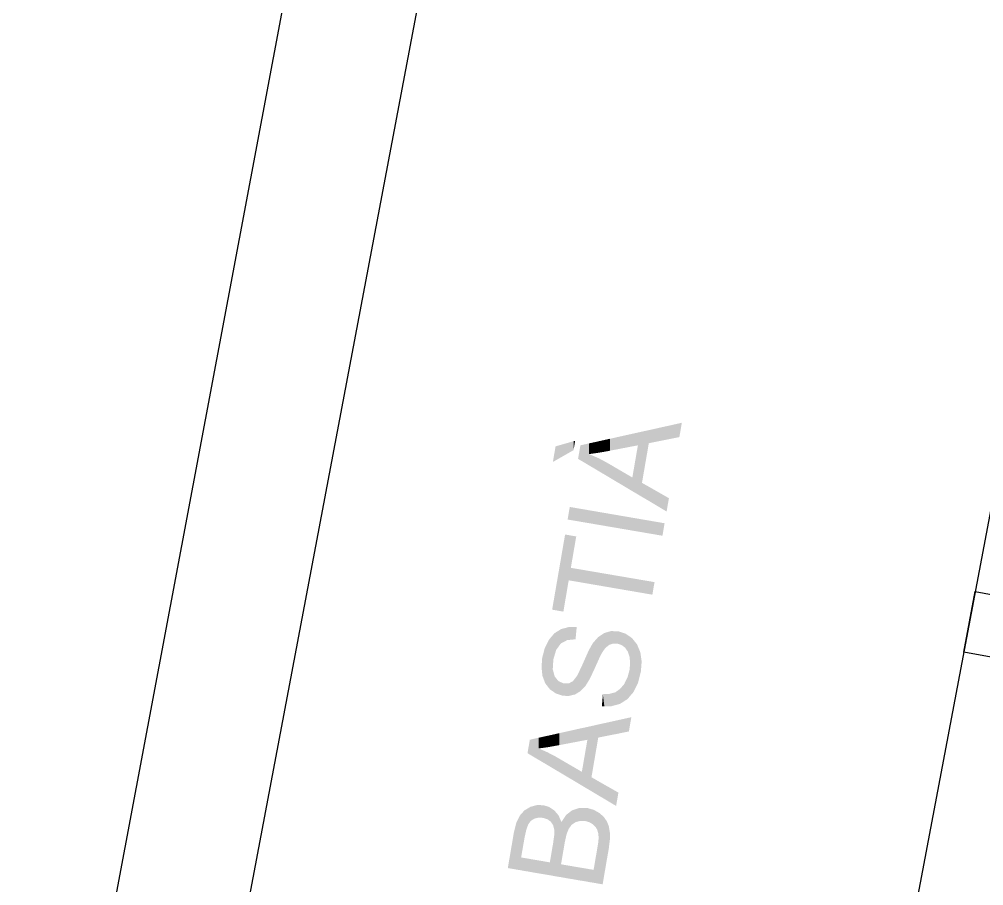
# Model space of a CAD drawing. Header units: inches. Extents: x 0.0008 to 0.0144, y 0.0003 to 0.0113.
# Drawn here: x 0.0083657 to 0.008859, y 0.002008 to 0.0024513 of the extents above; entities that cross this region are included whole.
import ezdxf

# ---------------------------------------------------------------- set-up
doc = ezdxf.new("R2010")
doc.units = ezdxf.units.IN
doc.header["$MEASUREMENT"] = 0
doc.layers.add('Standard', color=7, linetype='Continuous')

# ---------------------------------------------------------------- blocks, each defined once
blk = doc.blocks.new('*U481')
at = {"color": 7, "linetype": 'ByBlock'}
for points in [[(0.219075, 0.05173), (0.219051, 0.051983), (0.219075, 0.051997)], [(0.219101, 0.051802), (0.219075, 0.051997), (0.219101, 0.052012)], [(0.219129, 0.05184), (0.219101, 0.052012), (0.219129, 0.052029)], [(0.219133, 0.051846), (0.219129, 0.052029), (0.219133, 0.05203)], [(0.219179, 0.051875), (0.219133, 0.05203), (0.219179, 0.052043)], [(0.219215, 0.051884), (0.219179, 0.052043), (0.219215, 0.052052)], [(0.219232, 0.051888), (0.219232, 0.052052), (0.219291, 0.051886)], [(0.219291, 0.051886), (0.219291, 0.05205), (0.2193, 0.051883)], [(0.2193, 0.051883), (0.2193, 0.05205), (0.21935, 0.051868)], [(0.21935, 0.051868), (0.21935, 0.052034), (0.219374, 0.05185)], [(0.219374, 0.05185), (0.219374, 0.052026), (0.219381, 0.051845)], [(0.219381, 0.051845), (0.219381, 0.052022), (0.219394, 0.051836)], [(0.219394, 0.051836), (0.219394, 0.052013), (0.219424, 0.051791)], [(0.219715, 0.05183), (0.219673, 0.051985), (0.219715, 0.051999)], [(0.219767, 0.051844), (0.219715, 0.051999), (0.219767, 0.052016)], [(0.219774, 0.051847), (0.219774, 0.052015), (0.219841, 0.051845)], [(0.219841, 0.051845), (0.219841, 0.052014), (0.21987, 0.051836)], [(0.21987, 0.051836), (0.21987, 0.052014), (0.219895, 0.051829)], [(0.219895, 0.051829), (0.219895, 0.052006), (0.219941, 0.051802)], [(0.218991, 0.051207), (0.218945, 0.051821), (0.218991, 0.051915)], [(0.219008, 0.051204), (0.218991, 0.051915), (0.219008, 0.051935)], [(0.218991, 0.051207), (0.218991, 0.051915), (0.219008, 0.051204)], [(0.219051, 0.051618), (0.219008, 0.051935), (0.219051, 0.051983)], [(0.219051, 0.05162), (0.219051, 0.051983), (0.219051, 0.051983)], [(0.219424, 0.051791), (0.219424, 0.051993), (0.219426, 0.051781)], [(0.219426, 0.051781), (0.219426, 0.051991), (0.219439, 0.051732)], [(0.219439, 0.051732), (0.219439, 0.051983), (0.219439, 0.051668)], [(0.219439, 0.05113), (0.219439, 0.051983), (0.219441, 0.051129)], [(0.219441, 0.051129), (0.219441, 0.051981), (0.219495, 0.05112)], [(0.219495, 0.05112), (0.219495, 0.051917), (0.219526, 0.051115)], [(0.219575, 0.051567), (0.219532, 0.051833), (0.219575, 0.051897)], [(0.219593, 0.051649), (0.219575, 0.051897), (0.219593, 0.051924)], [(0.219598, 0.051671), (0.219593, 0.051924), (0.219598, 0.051928)], [(0.219627, 0.051744), (0.219598, 0.051928), (0.219627, 0.05195)], [(0.219664, 0.051795), (0.219627, 0.05195), (0.219664, 0.051979)], [(0.219673, 0.051801), (0.219664, 0.051979), (0.219673, 0.051985)], [(0.219941, 0.051802), (0.219941, 0.051993), (0.21995, 0.051793)], [(0.21995, 0.051793), (0.21995, 0.051991), (0.219951, 0.051792)], [(0.219951, 0.051792), (0.219951, 0.05199), (0.219975, 0.051768)], [(0.219975, 0.051768), (0.219975, 0.051977), (0.219998, 0.051728)], [(0.219998, 0.051728), (0.219998, 0.051964), (0.220002, 0.051713)], [(0.220002, 0.051713), (0.220002, 0.051961), (0.220011, 0.051682)], [(0.220011, 0.051682), (0.220011, 0.051957), (0.220012, 0.051666)], [(0.220012, 0.051666), (0.220012, 0.051956), (0.220015, 0.051629)], [(0.220015, 0.051031), (0.220015, 0.051954), (0.220025, 0.051029)], [(0.220025, 0.051029), (0.220025, 0.051949), (0.220067, 0.051022)], [(0.218945, 0.051214), (0.218914, 0.051696), (0.218945, 0.051821)], [(0.218945, 0.051214), (0.218945, 0.051821), (0.218991, 0.051207)], [(0.218914, 0.05122), (0.218835, 0.051233), (0.218914, 0.051696)], [(0.218914, 0.05122), (0.218914, 0.051696), (0.218945, 0.051214)], [(0.219439, 0.05113), (0.219426, 0.051574), (0.219439, 0.051666)], [(0.219439, 0.05113), (0.219439, 0.051666), (0.219439, 0.051668)], [(0.219439, 0.05113), (0.219439, 0.051666), (0.219439, 0.05113)], [(0.220015, 0.051031), (0.220012, 0.051584), (0.220015, 0.051629)], [(0.219424, 0.051132), (0.219394, 0.051382), (0.219424, 0.051559)], [(0.219426, 0.051132), (0.219424, 0.051559), (0.219426, 0.051574)], [(0.219424, 0.051132), (0.219424, 0.051559), (0.219426, 0.051132)], [(0.219426, 0.051132), (0.219426, 0.051574), (0.219439, 0.05113)], [(0.220002, 0.051033), (0.219998, 0.051492), (0.220002, 0.051517)], [(0.220011, 0.051032), (0.220002, 0.051517), (0.220011, 0.051575)], [(0.220002, 0.051033), (0.220002, 0.051517), (0.220011, 0.051032)], [(0.220012, 0.051031), (0.220011, 0.051575), (0.220012, 0.051584)], [(0.220011, 0.051032), (0.220011, 0.051575), (0.220012, 0.051031)], [(0.220012, 0.051031), (0.220012, 0.051584), (0.220015, 0.051031)], [(0.219008, 0.051204), (0.219008, 0.051371), (0.219051, 0.051196)], [(0.219394, 0.051138), (0.219381, 0.051308), (0.219394, 0.051382)], [(0.219394, 0.051138), (0.219394, 0.051382), (0.219424, 0.051132)], [(0.219998, 0.051034), (0.219975, 0.051359), (0.219998, 0.051492)], [(0.219998, 0.051034), (0.219998, 0.051492), (0.220002, 0.051033)], [(0.219051, 0.051196), (0.219051, 0.051364), (0.219051, 0.051196)], [(0.219051, 0.051196), (0.219051, 0.051364), (0.219075, 0.051192)], [(0.219075, 0.051192), (0.219075, 0.05136), (0.219101, 0.051188)], [(0.219101, 0.051188), (0.219101, 0.051356), (0.219129, 0.051183)], [(0.219129, 0.051183), (0.219129, 0.051351), (0.219133, 0.051182)], [(0.219133, 0.051182), (0.219133, 0.05135), (0.219179, 0.051174)], [(0.219179, 0.051174), (0.219179, 0.051342), (0.219215, 0.051168)], [(0.219215, 0.051168), (0.219215, 0.051336), (0.219232, 0.051165)], [(0.219232, 0.051165), (0.219232, 0.051333), (0.219291, 0.051155)], [(0.219291, 0.051155), (0.219291, 0.051323), (0.2193, 0.051154)], [(0.2193, 0.051154), (0.2193, 0.051321), (0.21935, 0.051145)], [(0.21935, 0.051145), (0.21935, 0.051313), (0.219374, 0.051141)], [(0.219374, 0.051141), (0.219374, 0.051309), (0.219381, 0.05114)], [(0.219381, 0.05114), (0.219381, 0.051308), (0.219394, 0.051138)], [(0.219526, 0.051115), (0.219526, 0.051283), (0.219532, 0.051114)], [(0.219532, 0.051114), (0.219532, 0.051282), (0.219575, 0.051106)], [(0.219575, 0.051106), (0.219575, 0.051274), (0.219593, 0.051103)], [(0.219593, 0.051103), (0.219593, 0.051271), (0.219598, 0.051102)], [(0.219598, 0.051102), (0.219598, 0.05127), (0.219627, 0.051097)], [(0.219627, 0.051097), (0.219627, 0.051265), (0.219664, 0.051091)], [(0.219664, 0.051091), (0.219664, 0.051259), (0.219673, 0.05109)], [(0.219673, 0.05109), (0.219673, 0.051257), (0.219715, 0.051082)], [(0.219715, 0.051082), (0.219715, 0.05125), (0.219767, 0.051073)], [(0.219975, 0.051038), (0.219951, 0.051219), (0.219975, 0.051359)], [(0.219975, 0.051038), (0.219975, 0.051359), (0.219998, 0.051034)], [(0.219767, 0.051073), (0.219767, 0.051241), (0.219774, 0.051072)], [(0.219774, 0.051072), (0.219774, 0.05124), (0.219841, 0.051061)], [(0.219841, 0.051061), (0.219841, 0.051229), (0.21987, 0.051056)], [(0.21987, 0.051056), (0.21987, 0.051224), (0.219895, 0.051051)], [(0.219895, 0.051051), (0.219895, 0.051219), (0.219941, 0.051044)], [(0.219941, 0.051044), (0.219941, 0.051212), (0.21995, 0.051042)], [(0.219951, 0.051042), (0.21995, 0.05121), (0.219951, 0.051219)], [(0.21995, 0.051042), (0.21995, 0.05121), (0.219951, 0.051042)], [(0.219951, 0.051042), (0.219951, 0.051219), (0.219975, 0.051038)]]:
    blk.add_solid(points, dxfattribs=at)
at = {"color": 7, "linetype": 'ByBlock', "extrusion": (0, 0, -1)}
for points in [[(-0.219075, 0.05173), (-0.219075, 0.051997), (-0.219101, 0.051802)], [(-0.219101, 0.051802), (-0.219101, 0.052012), (-0.219129, 0.05184)], [(-0.219129, 0.05184), (-0.219129, 0.052029), (-0.219133, 0.051846)], [(-0.219133, 0.051846), (-0.219133, 0.05203), (-0.219179, 0.051875)], [(-0.219179, 0.051875), (-0.219179, 0.052043), (-0.219215, 0.051884)], [(-0.219215, 0.051884), (-0.219215, 0.052052), (-0.219232, 0.051888)], [(-0.219232, 0.051888), (-0.219215, 0.052052), (-0.219232, 0.052052)], [(-0.219291, 0.051886), (-0.219232, 0.052052), (-0.219291, 0.05205)], [(-0.2193, 0.051883), (-0.219291, 0.05205), (-0.2193, 0.05205)], [(-0.21935, 0.051868), (-0.2193, 0.05205), (-0.21935, 0.052034)], [(-0.219374, 0.05185), (-0.21935, 0.052034), (-0.219374, 0.052026)], [(-0.219381, 0.051845), (-0.219374, 0.052026), (-0.219381, 0.052022)], [(-0.219394, 0.051836), (-0.219381, 0.052022), (-0.219394, 0.052013)], [(-0.219424, 0.051791), (-0.219394, 0.052013), (-0.219424, 0.051993)], [(-0.219715, 0.05183), (-0.219715, 0.051999), (-0.219767, 0.051844)], [(-0.219767, 0.051844), (-0.219767, 0.052016), (-0.219774, 0.051847)], [(-0.219774, 0.051847), (-0.219767, 0.052016), (-0.219774, 0.052015)], [(-0.219841, 0.051845), (-0.219774, 0.052015), (-0.219841, 0.052014)], [(-0.21987, 0.051836), (-0.219841, 0.052014), (-0.21987, 0.052014)], [(-0.219895, 0.051829), (-0.21987, 0.052014), (-0.219895, 0.052006)], [(-0.219941, 0.051802), (-0.219895, 0.052006), (-0.219941, 0.051993)], [(-0.219008, 0.051371), (-0.219008, 0.051935), (-0.219051, 0.051618)], [(-0.219051, 0.051618), (-0.219051, 0.051983), (-0.219051, 0.05162)], [(-0.219051, 0.05162), (-0.219051, 0.051983), (-0.219075, 0.05173)], [(-0.219426, 0.051781), (-0.219424, 0.051993), (-0.219426, 0.051991)], [(-0.219439, 0.051732), (-0.219426, 0.051991), (-0.219439, 0.051983)], [(-0.219439, 0.051668), (-0.219439, 0.051983), (-0.219439, 0.051983)], [(-0.219441, 0.051129), (-0.219439, 0.051983), (-0.219441, 0.051981)], [(-0.219495, 0.05112), (-0.219441, 0.051981), (-0.219495, 0.051917)], [(-0.219526, 0.051115), (-0.219495, 0.051917), (-0.219526, 0.051845)], [(-0.219575, 0.051567), (-0.219575, 0.051897), (-0.219593, 0.051649)], [(-0.219593, 0.051649), (-0.219593, 0.051924), (-0.219598, 0.051671)], [(-0.219598, 0.051671), (-0.219598, 0.051928), (-0.219627, 0.051744)], [(-0.219627, 0.051744), (-0.219627, 0.05195), (-0.219664, 0.051795)], [(-0.219664, 0.051795), (-0.219664, 0.051979), (-0.219673, 0.051801)], [(-0.219673, 0.051801), (-0.219673, 0.051985), (-0.219715, 0.05183)], [(-0.21995, 0.051793), (-0.219941, 0.051993), (-0.21995, 0.051991)], [(-0.219951, 0.051792), (-0.21995, 0.051991), (-0.219951, 0.05199)], [(-0.219975, 0.051768), (-0.219951, 0.05199), (-0.219975, 0.051977)], [(-0.219998, 0.051728), (-0.219975, 0.051977), (-0.219998, 0.051964)], [(-0.220002, 0.051713), (-0.219998, 0.051964), (-0.220002, 0.051961)], [(-0.220011, 0.051682), (-0.220002, 0.051961), (-0.220011, 0.051957)], [(-0.220012, 0.051666), (-0.220011, 0.051957), (-0.220012, 0.051956)], [(-0.220015, 0.051629), (-0.220012, 0.051956), (-0.220015, 0.051954)], [(-0.220025, 0.051029), (-0.220015, 0.051954), (-0.220025, 0.051949)], [(-0.220067, 0.051022), (-0.220025, 0.051949), (-0.220067, 0.051912)], [(-0.220067, 0.051022), (-0.220067, 0.051912), (-0.220083, 0.051116)], [(-0.220083, 0.051116), (-0.220067, 0.051912), (-0.220083, 0.051897)], [(-0.220083, 0.051116), (-0.220083, 0.051897), (-0.220123, 0.05135)], [(-0.220123, 0.05135), (-0.220083, 0.051897), (-0.220123, 0.051839)], [(-0.219526, 0.051283), (-0.219526, 0.051845), (-0.219532, 0.051314)], [(-0.219532, 0.051314), (-0.219526, 0.051845), (-0.219532, 0.051833)], [(-0.219532, 0.051314), (-0.219532, 0.051833), (-0.219575, 0.051567)], [(-0.220123, 0.05135), (-0.220123, 0.051839), (-0.220148, 0.051492)], [(-0.220148, 0.051492), (-0.220123, 0.051839), (-0.220148, 0.051775)], [(-0.220148, 0.051492), (-0.220148, 0.051775), (-0.220148, 0.051497)], [(-0.220148, 0.051497), (-0.220148, 0.051775), (-0.220148, 0.051773)], [(-0.220148, 0.051497), (-0.220148, 0.051773), (-0.220161, 0.051601)], [(-0.220161, 0.051601), (-0.220148, 0.051773), (-0.220161, 0.051696)], [(-0.220161, 0.051601), (-0.220161, 0.051696), (-0.220162, 0.051694)], [(-0.219051, 0.051196), (-0.219008, 0.051371), (-0.219051, 0.051364)], [(-0.219051, 0.051196), (-0.219051, 0.051364), (-0.219051, 0.051364)], [(-0.219075, 0.051192), (-0.219051, 0.051364), (-0.219075, 0.05136)], [(-0.219101, 0.051188), (-0.219075, 0.05136), (-0.219101, 0.051356)], [(-0.219129, 0.051183), (-0.219101, 0.051356), (-0.219129, 0.051351)], [(-0.219133, 0.051182), (-0.219129, 0.051351), (-0.219133, 0.05135)], [(-0.219179, 0.051174), (-0.219133, 0.05135), (-0.219179, 0.051342)], [(-0.219215, 0.051168), (-0.219179, 0.051342), (-0.219215, 0.051336)], [(-0.219232, 0.051165), (-0.219215, 0.051336), (-0.219232, 0.051333)], [(-0.219291, 0.051155), (-0.219232, 0.051333), (-0.219291, 0.051323)], [(-0.2193, 0.051154), (-0.219291, 0.051323), (-0.2193, 0.051321)], [(-0.21935, 0.051145), (-0.2193, 0.051321), (-0.21935, 0.051313)], [(-0.219374, 0.051141), (-0.21935, 0.051313), (-0.219374, 0.051309)], [(-0.219381, 0.05114), (-0.219374, 0.051309), (-0.219381, 0.051308)], [(-0.219532, 0.051114), (-0.219526, 0.051283), (-0.219532, 0.051282)], [(-0.219575, 0.051106), (-0.219532, 0.051282), (-0.219575, 0.051274)], [(-0.219593, 0.051103), (-0.219575, 0.051274), (-0.219593, 0.051271)], [(-0.219598, 0.051102), (-0.219593, 0.051271), (-0.219598, 0.05127)], [(-0.219627, 0.051097), (-0.219598, 0.05127), (-0.219627, 0.051265)], [(-0.219664, 0.051091), (-0.219627, 0.051265), (-0.219664, 0.051259)], [(-0.219673, 0.05109), (-0.219664, 0.051259), (-0.219673, 0.051257)], [(-0.219715, 0.051082), (-0.219673, 0.051257), (-0.219715, 0.05125)], [(-0.219767, 0.051073), (-0.219715, 0.05125), (-0.219767, 0.051241)], [(-0.219774, 0.051072), (-0.219767, 0.051241), (-0.219774, 0.05124)], [(-0.219841, 0.051061), (-0.219774, 0.05124), (-0.219841, 0.051229)], [(-0.21987, 0.051056), (-0.219841, 0.051229), (-0.21987, 0.051224)], [(-0.219895, 0.051051), (-0.21987, 0.051224), (-0.219895, 0.051219)], [(-0.219941, 0.051044), (-0.219895, 0.051219), (-0.219941, 0.051212)], [(-0.21995, 0.051042), (-0.219941, 0.051212), (-0.21995, 0.05121)]]:
    blk.add_solid(points, dxfattribs=at)
blk = doc.blocks.new('*U482')
at = {"color": 7, "linetype": 'ByBlock'}
for points in [[(0.220242, 0.052975), (0.22001, 0.053099), (0.220242, 0.05315)], [(0.220272, 0.052981), (0.220242, 0.05315), (0.220272, 0.053157)], [(0.220408, 0.053009), (0.220272, 0.053157), (0.220408, 0.053187)], [(0.220408, 0.053009), (0.220408, 0.053187), (0.22044, 0.053194)], [(0.219797, 0.052887), (0.219505, 0.052987), (0.219797, 0.053052)], [(0.219869, 0.052901), (0.219797, 0.053052), (0.219869, 0.053067)], [(0.219922, 0.052232), (0.219869, 0.053067), (0.219922, 0.053079)], [(0.219869, 0.052263), (0.219869, 0.053067), (0.219922, 0.052232)], [(0.22001, 0.052929), (0.219922, 0.053079), (0.22001, 0.053099)], [(0.22001, 0.052929), (0.22001, 0.053099), (0.220242, 0.052975)], [(0.219121, 0.052708), (0.219091, 0.052726), (0.219121, 0.052901)], [(0.219235, 0.05264), (0.219121, 0.052901), (0.219235, 0.052927)], [(0.219121, 0.052708), (0.219121, 0.052901), (0.219235, 0.05264)], [(0.219349, 0.052803), (0.219235, 0.052927), (0.219349, 0.052952)], [(0.219356, 0.052804), (0.219349, 0.052952), (0.219356, 0.052953)], [(0.219459, 0.052823), (0.219356, 0.052953), (0.219459, 0.052976)], [(0.219505, 0.052831), (0.219459, 0.052976), (0.219505, 0.052987)], [(0.219505, 0.052831), (0.219505, 0.052987), (0.219797, 0.052887)], [(0.219869, 0.052263), (0.219797, 0.052484), (0.219869, 0.052901)], [(0.219235, 0.05264), (0.219235, 0.052788), (0.219349, 0.052573)], [(0.219349, 0.052573), (0.219349, 0.052739), (0.219356, 0.052569)], [(0.219356, 0.052569), (0.219356, 0.052735), (0.219459, 0.052507)], [(0.219459, 0.052507), (0.219459, 0.052681), (0.219505, 0.05248)], [(0.219505, 0.05248), (0.219505, 0.052654), (0.219797, 0.052306)], [(0.219797, 0.052306), (0.219797, 0.052484), (0.219869, 0.052263)], [(0.219922, 0.052232), (0.219922, 0.052414), (0.22001, 0.052179)], [(0.22001, 0.052179), (0.22001, 0.052363), (0.220242, 0.052041)]]:
    blk.add_solid(points, dxfattribs=at)
at = {"color": 7, "linetype": 'ByBlock', "extrusion": (0, 0, -1)}
for points in [[(-0.220242, 0.052975), (-0.220242, 0.05315), (-0.220272, 0.052981)], [(-0.220272, 0.052981), (-0.220272, 0.053157), (-0.220408, 0.053009)], [(-0.219797, 0.052887), (-0.219797, 0.053052), (-0.219869, 0.052901)], [(-0.219922, 0.052414), (-0.219922, 0.053079), (-0.22001, 0.052929)], [(-0.219235, 0.052788), (-0.219235, 0.052927), (-0.219349, 0.052803)], [(-0.219349, 0.052803), (-0.219349, 0.052952), (-0.219356, 0.052804)], [(-0.219356, 0.052804), (-0.219356, 0.052953), (-0.219459, 0.052823)], [(-0.219459, 0.052823), (-0.219459, 0.052976), (-0.219505, 0.052831)], [(-0.219349, 0.052573), (-0.219235, 0.052788), (-0.219349, 0.052739)], [(-0.219356, 0.052569), (-0.219349, 0.052739), (-0.219356, 0.052735)], [(-0.219459, 0.052507), (-0.219356, 0.052735), (-0.219459, 0.052681)], [(-0.219505, 0.05248), (-0.219459, 0.052681), (-0.219505, 0.052654)], [(-0.219797, 0.052306), (-0.219505, 0.052654), (-0.219797, 0.052484)], [(-0.22001, 0.052179), (-0.219922, 0.052414), (-0.22001, 0.052363)], [(-0.220242, 0.052041), (-0.22001, 0.052363), (-0.220242, 0.052231)], [(-0.220242, 0.052041), (-0.220242, 0.052231), (-0.220272, 0.052214)]]:
    blk.add_solid(points, dxfattribs=at)
blk = doc.blocks.new('*U483')
at = {"color": 7, "linetype": 'ByBlock'}
for points in [[(0.219419, 0.053531), (0.219382, 0.054216), (0.219419, 0.054259)], [(0.219427, 0.053947), (0.219419, 0.054259), (0.219427, 0.054269)], [(0.219438, 0.053983), (0.219427, 0.054269), (0.219438, 0.054283)], [(0.219445, 0.054006), (0.219438, 0.054283), (0.219445, 0.054287)], [(0.21946, 0.054056), (0.219445, 0.054287), (0.21946, 0.054296)], [(0.219463, 0.054069), (0.21946, 0.054296), (0.219463, 0.054299)], [(0.219496, 0.054113), (0.219463, 0.054299), (0.219496, 0.054319)], [(0.219523, 0.054151), (0.219496, 0.054319), (0.219523, 0.054336)], [(0.219525, 0.054152), (0.219523, 0.054336), (0.219525, 0.054338)], [(0.219547, 0.054164), (0.219525, 0.054338), (0.219547, 0.054344)], [(0.219563, 0.054172), (0.219547, 0.054344), (0.219563, 0.054348)], [(0.219607, 0.054196), (0.219563, 0.054348), (0.219607, 0.05436)], [(0.219624, 0.054198), (0.219607, 0.05436), (0.219624, 0.054365)], [(0.219626, 0.054198), (0.219624, 0.054365), (0.219626, 0.054365)], [(0.21963, 0.054198), (0.219626, 0.054365), (0.21963, 0.054365)], [(0.219681, 0.054203), (0.21963, 0.054365), (0.219681, 0.054365)], [(0.219708, 0.054206), (0.219681, 0.054365), (0.219708, 0.054365)], [(0.219715, 0.054206), (0.219708, 0.054365), (0.219715, 0.054365)], [(0.219715, 0.054206), (0.219715, 0.054365), (0.21973, 0.054365)], [(0.220057, 0.054027), (0.220023, 0.054244), (0.220057, 0.054267)], [(0.220061, 0.054035), (0.220057, 0.054267), (0.220061, 0.054269)], [(0.22007, 0.054048), (0.220061, 0.054269), (0.22007, 0.054275)], [(0.220089, 0.054075), (0.22007, 0.054275), (0.220089, 0.054288)], [(0.220105, 0.054096), (0.220089, 0.054288), (0.220105, 0.054293)], [(0.220153, 0.054134), (0.220105, 0.054293), (0.220153, 0.054306)], [(0.220157, 0.054135), (0.220153, 0.054306), (0.220157, 0.054307)], [(0.220177, 0.054142), (0.220157, 0.054307), (0.220177, 0.054313)], [(0.220178, 0.054142), (0.220177, 0.054313), (0.220178, 0.054313)], [(0.220203, 0.054151), (0.220203, 0.054312), (0.220231, 0.054151)], [(0.220231, 0.054151), (0.220231, 0.054311), (0.22026, 0.05415)], [(0.22026, 0.05415), (0.22026, 0.05431), (0.220273, 0.054145)], [(0.220273, 0.054145), (0.220273, 0.05431), (0.22029, 0.05414)], [(0.22029, 0.05414), (0.22029, 0.054304), (0.220292, 0.054139)], [(0.220292, 0.054139), (0.220292, 0.054303), (0.220313, 0.054132)], [(0.220313, 0.054132), (0.220313, 0.054297), (0.220348, 0.054106)], [(0.220348, 0.054106), (0.220348, 0.054285), (0.220359, 0.054097)], [(0.220359, 0.054097), (0.220359, 0.054281), (0.220366, 0.054087)], [(0.220366, 0.054087), (0.220366, 0.054279), (0.220388, 0.054055)], [(0.220388, 0.054055), (0.220388, 0.054264), (0.22039, 0.054053)], [(0.22039, 0.054053), (0.22039, 0.054262), (0.220395, 0.054046)], [(0.220395, 0.054046), (0.220395, 0.054259), (0.220416, 0.053979)], [(0.219368, 0.053574), (0.219322, 0.054105), (0.219368, 0.054198)], [(0.219382, 0.053556), (0.219368, 0.054198), (0.219382, 0.054216)], [(0.219368, 0.053574), (0.219368, 0.054198), (0.219382, 0.053556)], [(0.219382, 0.053556), (0.219382, 0.054216), (0.219419, 0.053531)], [(0.219936, 0.053768), (0.219898, 0.054082), (0.219936, 0.054151)], [(0.219963, 0.053826), (0.219936, 0.054151), (0.219963, 0.054183)], [(0.220009, 0.053928), (0.219963, 0.054183), (0.220009, 0.054235)], [(0.220023, 0.05396), (0.220009, 0.054235), (0.220023, 0.054244)], [(0.220416, 0.053979), (0.220416, 0.054244), (0.220417, 0.053978)], [(0.220417, 0.053978), (0.220417, 0.054244), (0.220424, 0.053897)], [(0.219315, 0.053651), (0.219285, 0.053977), (0.219315, 0.054092)], [(0.219322, 0.053633), (0.219315, 0.054092), (0.219322, 0.054105)], [(0.219315, 0.053651), (0.219315, 0.054092), (0.219322, 0.053633)], [(0.219322, 0.053633), (0.219322, 0.054105), (0.219368, 0.053574)], [(0.219882, 0.053662), (0.219845, 0.053969), (0.219882, 0.054052)], [(0.219898, 0.053689), (0.219882, 0.054052), (0.219898, 0.054082)], [(0.219282, 0.05376), (0.219273, 0.053845), (0.219282, 0.053965)], [(0.219285, 0.053732), (0.219282, 0.053965), (0.219285, 0.053977)], [(0.219282, 0.05376), (0.219282, 0.053965), (0.219285, 0.053732)], [(0.219285, 0.053732), (0.219285, 0.053977), (0.219315, 0.053651)], [(0.219811, 0.053566), (0.21978, 0.053825), (0.219811, 0.053891)], [(0.219845, 0.053602), (0.219811, 0.053891), (0.219845, 0.053969)], [(0.220424, 0.05347), (0.220417, 0.053814), (0.220424, 0.053897)], [(0.219419, 0.053531), (0.219419, 0.053817), (0.219427, 0.053525)], [(0.219427, 0.053525), (0.219427, 0.053786), (0.219438, 0.053517)], [(0.21978, 0.053533), (0.219739, 0.053739), (0.21978, 0.053825)], [(0.220416, 0.05346), (0.220395, 0.053728), (0.220416, 0.053808)], [(0.220417, 0.053461), (0.220416, 0.053808), (0.220417, 0.053814)], [(0.219438, 0.053517), (0.219438, 0.053746), (0.219445, 0.053512)], [(0.219445, 0.053512), (0.219445, 0.053721), (0.21946, 0.053502)], [(0.21946, 0.053502), (0.21946, 0.053704), (0.219463, 0.053501)], [(0.219463, 0.053501), (0.219463, 0.053699), (0.219496, 0.05349)], [(0.219496, 0.05349), (0.219496, 0.053661), (0.219523, 0.053481)], [(0.219523, 0.053481), (0.219523, 0.053649), (0.219525, 0.05348)], [(0.219525, 0.05348), (0.219525, 0.053648), (0.219547, 0.053473)], [(0.219547, 0.053473), (0.219547, 0.053639), (0.219563, 0.053472)], [(0.219607, 0.053471), (0.219563, 0.053632), (0.219607, 0.053633)], [(0.219563, 0.053472), (0.219563, 0.053632), (0.219607, 0.053471)], [(0.219607, 0.053471), (0.219607, 0.053633), (0.219624, 0.05347)], [(0.219624, 0.05347), (0.219607, 0.053633), (0.219624, 0.053633)], [(0.219624, 0.05347), (0.219624, 0.053633), (0.219626, 0.05347)], [(0.219626, 0.05347), (0.219624, 0.053633), (0.219626, 0.053633)], [(0.21963, 0.05347), (0.219626, 0.053633), (0.21963, 0.053635)], [(0.219626, 0.05347), (0.219626, 0.053633), (0.21963, 0.05347)], [(0.219681, 0.053483), (0.21963, 0.053635), (0.219681, 0.053661)], [(0.219708, 0.053489), (0.219681, 0.053661), (0.219708, 0.053698)], [(0.219715, 0.053493), (0.219708, 0.053698), (0.219715, 0.053706)], [(0.21973, 0.053502), (0.219715, 0.053706), (0.21973, 0.053726)], [(0.219739, 0.053508), (0.21973, 0.053726), (0.219739, 0.053739)], [(0.220348, 0.053402), (0.220313, 0.053584), (0.220348, 0.053625)], [(0.220359, 0.05341), (0.220348, 0.053625), (0.220359, 0.053649)], [(0.220366, 0.053414), (0.220359, 0.053649), (0.220366, 0.053663)], [(0.220388, 0.053428), (0.220366, 0.053663), (0.220388, 0.053707)], [(0.22039, 0.05343), (0.220388, 0.053707), (0.22039, 0.05371)], [(0.220395, 0.053435), (0.22039, 0.05371), (0.220395, 0.053728)], [(0.220177, 0.053336), (0.220157, 0.053497), (0.220177, 0.053503)], [(0.220178, 0.053336), (0.220177, 0.053503), (0.220178, 0.053503)], [(0.220203, 0.053343), (0.220178, 0.053503), (0.220203, 0.05351)], [(0.220231, 0.05335), (0.220203, 0.05351), (0.220231, 0.053517)], [(0.22026, 0.053358), (0.220231, 0.053517), (0.22026, 0.053537)], [(0.220273, 0.053362), (0.22026, 0.053537), (0.220273, 0.053547)], [(0.22029, 0.053366), (0.220273, 0.053547), (0.22029, 0.053558)], [(0.220292, 0.053367), (0.22029, 0.053558), (0.220292, 0.05356)], [(0.220313, 0.05338), (0.220292, 0.05356), (0.220313, 0.053584)], [(0.220061, 0.053337), (0.220057, 0.053337), (0.220061, 0.053385)], [(0.22007, 0.053337), (0.220061, 0.053385), (0.22007, 0.053493)], [(0.220061, 0.053337), (0.220061, 0.053385), (0.22007, 0.053337)], [(0.220089, 0.053337), (0.22007, 0.053493), (0.220089, 0.053494)], [(0.22007, 0.053337), (0.22007, 0.053493), (0.220089, 0.053337)], [(0.220105, 0.053337), (0.220089, 0.053494), (0.220105, 0.053495)], [(0.220089, 0.053337), (0.220089, 0.053494), (0.220105, 0.053337)], [(0.220153, 0.053336), (0.220105, 0.053495), (0.220153, 0.053497)], [(0.220105, 0.053337), (0.220105, 0.053495), (0.220153, 0.053336)], [(0.220153, 0.053336), (0.220153, 0.053497), (0.220157, 0.053336)], [(0.220157, 0.053336), (0.220153, 0.053497), (0.220157, 0.053497)], [(0.220157, 0.053336), (0.220157, 0.053497), (0.220177, 0.053336)]]:
    blk.add_solid(points, dxfattribs=at)
at = {"color": 7, "linetype": 'ByBlock', "extrusion": (0, 0, -1)}
for points in [[(-0.219419, 0.053817), (-0.219419, 0.054259), (-0.219427, 0.053947)], [(-0.219427, 0.053947), (-0.219427, 0.054269), (-0.219438, 0.053983)], [(-0.219438, 0.053983), (-0.219438, 0.054283), (-0.219445, 0.054006)], [(-0.219445, 0.054006), (-0.219445, 0.054287), (-0.21946, 0.054056)], [(-0.21946, 0.054056), (-0.21946, 0.054296), (-0.219463, 0.054069)], [(-0.219463, 0.054069), (-0.219463, 0.054299), (-0.219496, 0.054113)], [(-0.219496, 0.054113), (-0.219496, 0.054319), (-0.219523, 0.054151)], [(-0.219523, 0.054151), (-0.219523, 0.054336), (-0.219525, 0.054152)], [(-0.219525, 0.054152), (-0.219525, 0.054338), (-0.219547, 0.054164)], [(-0.219547, 0.054164), (-0.219547, 0.054344), (-0.219563, 0.054172)], [(-0.219563, 0.054172), (-0.219563, 0.054348), (-0.219607, 0.054196)], [(-0.219607, 0.054196), (-0.219607, 0.05436), (-0.219624, 0.054198)], [(-0.219624, 0.054198), (-0.219624, 0.054365), (-0.219626, 0.054198)], [(-0.219626, 0.054198), (-0.219626, 0.054365), (-0.21963, 0.054198)], [(-0.21963, 0.054198), (-0.21963, 0.054365), (-0.219681, 0.054203)], [(-0.219681, 0.054203), (-0.219681, 0.054365), (-0.219708, 0.054206)], [(-0.219708, 0.054206), (-0.219708, 0.054365), (-0.219715, 0.054206)], [(-0.220057, 0.054027), (-0.220057, 0.054267), (-0.220061, 0.054035)], [(-0.220061, 0.054035), (-0.220061, 0.054269), (-0.22007, 0.054048)], [(-0.22007, 0.054048), (-0.22007, 0.054275), (-0.220089, 0.054075)], [(-0.220089, 0.054075), (-0.220089, 0.054288), (-0.220105, 0.054096)], [(-0.220105, 0.054096), (-0.220105, 0.054293), (-0.220153, 0.054134)], [(-0.220153, 0.054134), (-0.220153, 0.054306), (-0.220157, 0.054135)], [(-0.220157, 0.054135), (-0.220157, 0.054307), (-0.220177, 0.054142)], [(-0.220177, 0.054142), (-0.220177, 0.054313), (-0.220178, 0.054142)], [(-0.220178, 0.054142), (-0.220178, 0.054313), (-0.220203, 0.054151)], [(-0.220203, 0.054151), (-0.220178, 0.054313), (-0.220203, 0.054312)], [(-0.220231, 0.054151), (-0.220203, 0.054312), (-0.220231, 0.054311)], [(-0.22026, 0.05415), (-0.220231, 0.054311), (-0.22026, 0.05431)], [(-0.220273, 0.054145), (-0.22026, 0.05431), (-0.220273, 0.05431)], [(-0.22029, 0.05414), (-0.220273, 0.05431), (-0.22029, 0.054304)], [(-0.220292, 0.054139), (-0.22029, 0.054304), (-0.220292, 0.054303)], [(-0.220313, 0.054132), (-0.220292, 0.054303), (-0.220313, 0.054297)], [(-0.220348, 0.054106), (-0.220313, 0.054297), (-0.220348, 0.054285)], [(-0.220359, 0.054097), (-0.220348, 0.054285), (-0.220359, 0.054281)], [(-0.220366, 0.054087), (-0.220359, 0.054281), (-0.220366, 0.054279)], [(-0.220388, 0.054055), (-0.220366, 0.054279), (-0.220388, 0.054264)], [(-0.22039, 0.054053), (-0.220388, 0.054264), (-0.22039, 0.054262)], [(-0.220395, 0.054046), (-0.22039, 0.054262), (-0.220395, 0.054259)], [(-0.220416, 0.053979), (-0.220395, 0.054259), (-0.220416, 0.054244)], [(-0.219936, 0.053768), (-0.219936, 0.054151), (-0.219963, 0.053826)], [(-0.219963, 0.053826), (-0.219963, 0.054183), (-0.220009, 0.053928)], [(-0.220009, 0.053928), (-0.220009, 0.054235), (-0.220023, 0.05396)], [(-0.220023, 0.05396), (-0.220023, 0.054244), (-0.220057, 0.054027)], [(-0.220417, 0.053978), (-0.220416, 0.054244), (-0.220417, 0.054244)], [(-0.220424, 0.053897), (-0.220417, 0.054244), (-0.220424, 0.054239)], [(-0.220424, 0.05347), (-0.220424, 0.054239), (-0.220449, 0.053498)], [(-0.220449, 0.053498), (-0.220424, 0.054239), (-0.220449, 0.054221)], [(-0.220449, 0.053498), (-0.220449, 0.054221), (-0.220467, 0.053519)], [(-0.220467, 0.053519), (-0.220449, 0.054221), (-0.220467, 0.054199)], [(-0.220467, 0.053519), (-0.220467, 0.054199), (-0.220515, 0.053617)], [(-0.220515, 0.053617), (-0.220467, 0.054199), (-0.220515, 0.054139)], [(-0.220515, 0.053617), (-0.220515, 0.054139), (-0.220526, 0.053639)], [(-0.220526, 0.053639), (-0.220515, 0.054139), (-0.220526, 0.054112)], [(-0.219882, 0.053662), (-0.219882, 0.054052), (-0.219898, 0.053689)], [(-0.219898, 0.053689), (-0.219898, 0.054082), (-0.219936, 0.053768)], [(-0.220526, 0.053639), (-0.220526, 0.054112), (-0.220557, 0.053762)], [(-0.220557, 0.053762), (-0.220526, 0.054112), (-0.220557, 0.054036)], [(-0.220557, 0.053762), (-0.220557, 0.054036), (-0.220564, 0.053791)], [(-0.220564, 0.053791), (-0.220557, 0.054036), (-0.220564, 0.053986)], [(-0.219811, 0.053566), (-0.219811, 0.053891), (-0.219845, 0.053602)], [(-0.219845, 0.053602), (-0.219845, 0.053969), (-0.219882, 0.053662)], [(-0.220564, 0.053791), (-0.220564, 0.053986), (-0.220574, 0.053918)], [(-0.219427, 0.053525), (-0.219419, 0.053817), (-0.219427, 0.053786)], [(-0.219438, 0.053517), (-0.219427, 0.053786), (-0.219438, 0.053746)], [(-0.21978, 0.053533), (-0.21978, 0.053825), (-0.219811, 0.053566)], [(-0.220416, 0.05346), (-0.220416, 0.053808), (-0.220417, 0.053461)], [(-0.220417, 0.053461), (-0.220417, 0.053814), (-0.220424, 0.05347)], [(-0.219445, 0.053512), (-0.219438, 0.053746), (-0.219445, 0.053721)], [(-0.21946, 0.053502), (-0.219445, 0.053721), (-0.21946, 0.053704)], [(-0.219463, 0.053501), (-0.21946, 0.053704), (-0.219463, 0.053699)], [(-0.219496, 0.05349), (-0.219463, 0.053699), (-0.219496, 0.053661)], [(-0.219523, 0.053481), (-0.219496, 0.053661), (-0.219523, 0.053649)], [(-0.219525, 0.05348), (-0.219523, 0.053649), (-0.219525, 0.053648)], [(-0.219547, 0.053473), (-0.219525, 0.053648), (-0.219547, 0.053639)], [(-0.219563, 0.053472), (-0.219547, 0.053639), (-0.219563, 0.053632)], [(-0.21963, 0.05347), (-0.21963, 0.053635), (-0.219681, 0.053483)], [(-0.219681, 0.053483), (-0.219681, 0.053661), (-0.219708, 0.053489)], [(-0.219708, 0.053489), (-0.219708, 0.053698), (-0.219715, 0.053493)], [(-0.219715, 0.053493), (-0.219715, 0.053706), (-0.21973, 0.053502)], [(-0.21973, 0.053502), (-0.21973, 0.053726), (-0.219739, 0.053508)], [(-0.219739, 0.053508), (-0.219739, 0.053739), (-0.21978, 0.053533)], [(-0.220348, 0.053402), (-0.220348, 0.053625), (-0.220359, 0.05341)], [(-0.220359, 0.05341), (-0.220359, 0.053649), (-0.220366, 0.053414)], [(-0.220366, 0.053414), (-0.220366, 0.053663), (-0.220388, 0.053428)], [(-0.220388, 0.053428), (-0.220388, 0.053707), (-0.22039, 0.05343)], [(-0.22039, 0.05343), (-0.22039, 0.05371), (-0.220395, 0.053435)], [(-0.220395, 0.053435), (-0.220395, 0.053728), (-0.220416, 0.05346)], [(-0.220177, 0.053336), (-0.220177, 0.053503), (-0.220178, 0.053336)], [(-0.220178, 0.053336), (-0.220178, 0.053503), (-0.220203, 0.053343)], [(-0.220203, 0.053343), (-0.220203, 0.05351), (-0.220231, 0.05335)], [(-0.220231, 0.05335), (-0.220231, 0.053517), (-0.22026, 0.053358)], [(-0.22026, 0.053358), (-0.22026, 0.053537), (-0.220273, 0.053362)], [(-0.220273, 0.053362), (-0.220273, 0.053547), (-0.22029, 0.053366)], [(-0.22029, 0.053366), (-0.22029, 0.053558), (-0.220292, 0.053367)], [(-0.220292, 0.053367), (-0.220292, 0.05356), (-0.220313, 0.05338)], [(-0.220313, 0.05338), (-0.220313, 0.053584), (-0.220348, 0.053402)]]:
    blk.add_solid(points, dxfattribs=at)
blk = doc.blocks.new('*U484')
at = {"color": 7, "linetype": 'ByBlock'}
for points in [[(0.219579, 0.054696), (0.219557, 0.055439), (0.219579, 0.055568)], [(0.219626, 0.054972), (0.219626, 0.05556), (0.219654, 0.054968)], [(0.219557, 0.054566), (0.219411, 0.054591), (0.219557, 0.055439)], [(0.219654, 0.054968), (0.219654, 0.055135), (0.219724, 0.054956)], [(0.219724, 0.054956), (0.219724, 0.055123), (0.220713, 0.054786)], [(0.220713, 0.054786), (0.219724, 0.055123), (0.220713, 0.054954)]]:
    blk.add_solid(points, dxfattribs=at)
at = {"color": 7, "linetype": 'ByBlock', "extrusion": (0, 0, -1)}
for points in [[(-0.219579, 0.054696), (-0.219579, 0.055568), (-0.219626, 0.054972)], [(-0.219626, 0.054972), (-0.219579, 0.055568), (-0.219626, 0.05556)], [(-0.219654, 0.054968), (-0.219626, 0.05556), (-0.219654, 0.055555)], [(-0.219654, 0.055135), (-0.219654, 0.055555), (-0.219724, 0.055543)], [(-0.219557, 0.054566), (-0.219557, 0.055439), (-0.219579, 0.054696)], [(-0.219724, 0.054956), (-0.219654, 0.055135), (-0.219724, 0.055123)], [(-0.220713, 0.054786), (-0.220713, 0.054954), (-0.220741, 0.054949)]]:
    blk.add_solid(points, dxfattribs=at)
blk = doc.blocks.new('*U485')
at = {"color": 7, "linetype": 'ByBlock'}
for points in [[(0.21964, 0.055758), (0.219612, 0.055763), (0.21964, 0.055926)], [(0.21964, 0.055758), (0.21964, 0.055926), (0.220844, 0.055552)], [(0.220844, 0.055552), (0.21964, 0.055926), (0.220844, 0.055719)]]:
    blk.add_solid(points, dxfattribs=at)
at = {"color": 7, "linetype": 'ByBlock', "extrusion": (0, 0, -1)}
blk.add_solid([(-0.220844, 0.055552), (-0.220844, 0.055719), (-0.220872, 0.055715)], dxfattribs=at)
blk = doc.blocks.new('*U486')
at = {"color": 7, "linetype": 'ByBlock'}
for points in [[(0.221064, 0.056834), (0.220928, 0.056982), (0.221064, 0.057013)], [(0.221064, 0.056834), (0.221064, 0.057013), (0.221096, 0.05702)], [(0.220525, 0.056727), (0.220453, 0.056877), (0.220525, 0.056893)], [(0.220578, 0.056057), (0.220525, 0.056893), (0.220578, 0.056905)], [(0.220525, 0.056089), (0.220525, 0.056893), (0.220578, 0.056057)], [(0.220667, 0.056754), (0.220578, 0.056905), (0.220667, 0.056924)], [(0.220898, 0.056801), (0.220667, 0.056924), (0.220898, 0.056976)], [(0.220667, 0.056754), (0.220667, 0.056924), (0.220898, 0.056801)], [(0.220928, 0.056807), (0.220898, 0.056976), (0.220928, 0.056982)], [(0.220005, 0.056629), (0.219891, 0.056752), (0.220005, 0.056777)], [(0.220012, 0.05663), (0.220005, 0.056777), (0.220012, 0.056779)], [(0.220115, 0.056648), (0.220012, 0.056779), (0.220115, 0.056802)], [(0.220162, 0.056657), (0.220115, 0.056802), (0.220162, 0.056812)], [(0.220453, 0.056713), (0.220162, 0.056812), (0.220453, 0.056877)], [(0.220162, 0.056657), (0.220162, 0.056812), (0.220453, 0.056713)], [(0.219778, 0.056533), (0.219748, 0.056551), (0.219778, 0.056727)], [(0.219891, 0.056466), (0.219778, 0.056727), (0.219891, 0.056752)], [(0.219778, 0.056533), (0.219778, 0.056727), (0.219891, 0.056466)], [(0.220525, 0.056089), (0.220453, 0.056309), (0.220525, 0.056727)], [(0.219891, 0.056466), (0.219891, 0.056613), (0.220005, 0.056398)], [(0.220005, 0.056398), (0.220005, 0.056564), (0.220012, 0.056394)], [(0.220012, 0.056394), (0.220012, 0.056561), (0.220115, 0.056333)], [(0.220115, 0.056333), (0.220115, 0.056506), (0.220162, 0.056305)], [(0.220162, 0.056305), (0.220162, 0.056479), (0.220453, 0.056131)], [(0.220453, 0.056131), (0.220453, 0.056309), (0.220525, 0.056089)], [(0.220578, 0.056057), (0.220578, 0.056239), (0.220667, 0.056005)], [(0.220667, 0.056005), (0.220667, 0.056189), (0.220898, 0.055867)]]:
    blk.add_solid(points, dxfattribs=at)
at = {"color": 7, "linetype": 'ByBlock', "extrusion": (0, 0, -1)}
for points in [[(-0.220578, 0.056239), (-0.220578, 0.056905), (-0.220667, 0.056754)], [(-0.220898, 0.056801), (-0.220898, 0.056976), (-0.220928, 0.056807)], [(-0.220928, 0.056807), (-0.220928, 0.056982), (-0.221064, 0.056834)], [(-0.220005, 0.056629), (-0.220005, 0.056777), (-0.220012, 0.05663)], [(-0.220012, 0.05663), (-0.220012, 0.056779), (-0.220115, 0.056648)], [(-0.220115, 0.056648), (-0.220115, 0.056802), (-0.220162, 0.056657)], [(-0.220453, 0.056713), (-0.220453, 0.056877), (-0.220525, 0.056727)], [(-0.219891, 0.056613), (-0.219891, 0.056752), (-0.220005, 0.056629)], [(-0.220005, 0.056398), (-0.219891, 0.056613), (-0.220005, 0.056564)], [(-0.220012, 0.056394), (-0.220005, 0.056564), (-0.220012, 0.056561)], [(-0.220115, 0.056333), (-0.220012, 0.056561), (-0.220115, 0.056506)], [(-0.220162, 0.056305), (-0.220115, 0.056506), (-0.220162, 0.056479)], [(-0.220453, 0.056131), (-0.220162, 0.056479), (-0.220453, 0.056309)], [(-0.220667, 0.056005), (-0.220578, 0.056239), (-0.220667, 0.056189)], [(-0.220898, 0.055867), (-0.220667, 0.056189), (-0.220898, 0.056057)], [(-0.220898, 0.055867), (-0.220898, 0.056057), (-0.220928, 0.05604)]]:
    blk.add_solid(points, dxfattribs=at)
blk = doc.blocks.new('*U487')
at = {"color": 7, "linetype": 'ByBlock'}
for points in [[(0.219689, 0.056664), (0.219455, 0.056713), (0.219689, 0.05678)], [(0.219689, 0.056664), (0.219689, 0.05678), (0.21971, 0.056786)], [(0.219455, 0.05653), (0.219455, 0.056713), (0.219689, 0.056664)]]:
    blk.add_solid(points, dxfattribs=at)
at = {"color": 7, "linetype": 'ByBlock', "extrusion": (0, 0, -1)}
blk.add_solid([(-0.219455, 0.05653), (-0.219421, 0.056511), (-0.219455, 0.056713)], dxfattribs=at)

msp = doc.modelspace()

# ---------------------------------------------------------------- linework, layer by layer
at = {"layer": 'Standard', "color": 2, "linetype": 'ByBlock'}
for p, q in [((0.00868185, 0.00305411), (0.00843164, 0.00172837)), ((0.00901344, 0.00300022), (0.00876164, 0.00166609))]:
    msp.add_line(p, q, dxfattribs=at)
at = {"layer": 'Standard', "color": 100, "linetype": 'ByBlock'}
msp.add_line((0.00853569, 0.00264529), (0.0083657, 0.00174082), dxfattribs=at)
at = {"layer": 'Standard', "color": 7, "linetype": 'ByBlock'}
for p, q in [((0.00884874, 0.00212758), (0.00885458, 0.00215853)), ((0.00885458, 0.00215853), (0.00888553, 0.00215269)), ((0.00887969, 0.00212174), (0.00884874, 0.00212758))]:
    msp.add_line(p, q, dxfattribs=at)

# ---------------------------------------------------------------- block references
at = {"color": 7, "linetype": 'ByBlock', "xscale": 0.03937007874015748, "yscale": 0.03937007874015748, "zscale": 0.03937007874015748}
for name in ['*U486', '*U487', '*U485', '*U484', '*U483', '*U482', '*U481']:
    msp.add_blockref(name, (0, 0), dxfattribs=at)

doc.saveas('drawing.dxf')
